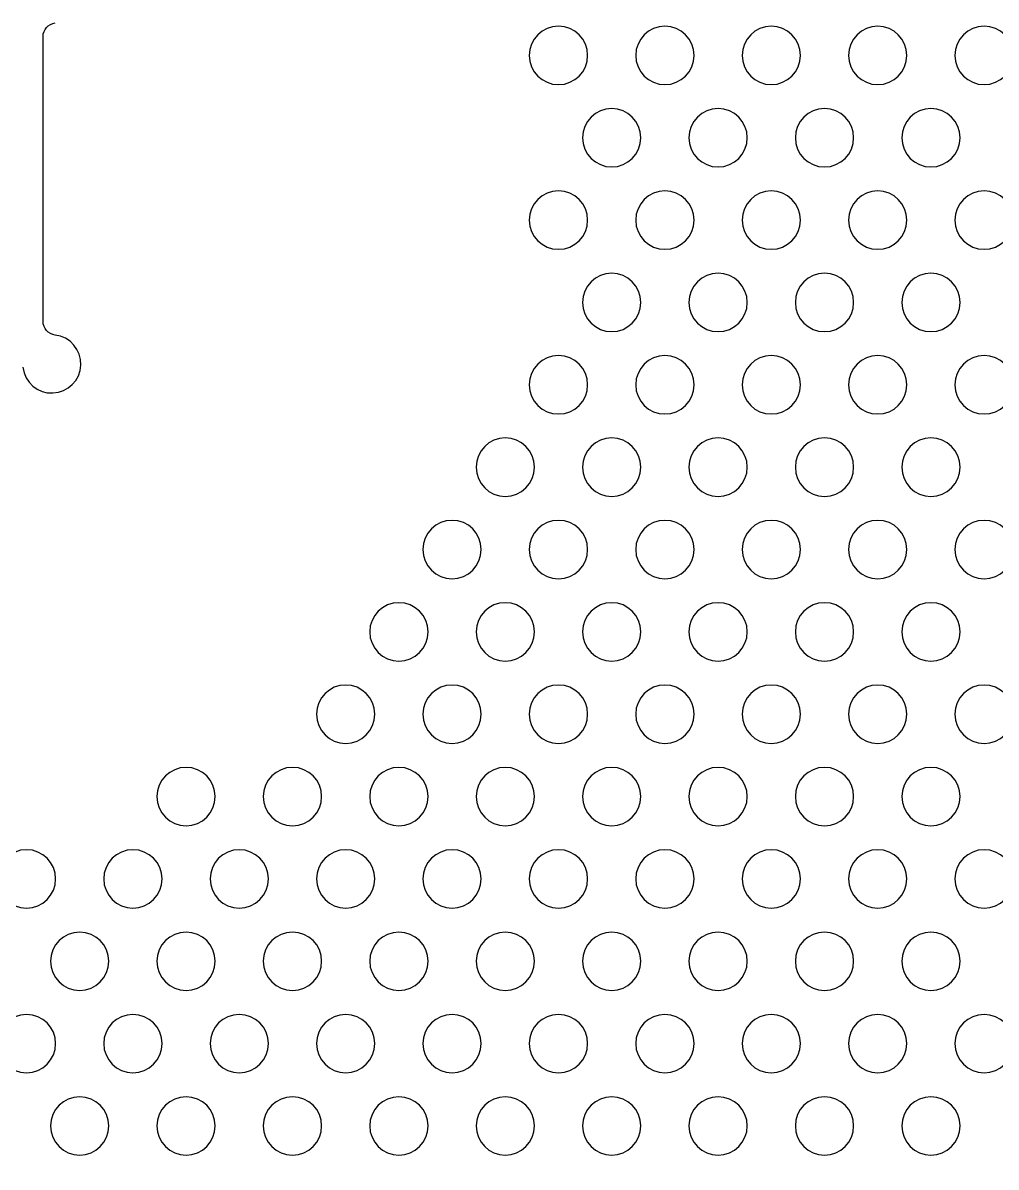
# Model space of a CAD drawing. Header units: millimetres. Extents: x 2717 to 2965, y -3 to 245.
# Drawn here: x 2850.6 to 2907.5, y 63.3 to 130.2 of the extents above; entities that cross this region are included whole.
import ezdxf

# ---------------------------------------------------------------- set-up
doc = ezdxf.new("R2010")
doc.units = ezdxf.units.MM
doc.layers.add('Livello 04', color=1, linetype='Continuous', true_color=0xff0000)
doc.layers.add('Predefinito', color=18, linetype='Continuous', true_color=0x000000)

msp = doc.modelspace()

# ---------------------------------------------------------------- linework, layer by layer
at = {"layer": 'Livello 04'}
msp.add_line((2851.768, 112.715), (2851.768, 129.363), dxfattribs=at)
msp.add_circle((2841.468, 121.039), 124, dxfattribs=at)
at = {"layer": 'Livello 04', "extrusion": (0, 0, -1)}
for centre, start, end in [((-2852.568, 129.363), 0, 83.27193), ((-2852.568, 112.715), 276.72807, 360)]:
    msp.add_arc(centre, 0.8, start, end, dxfattribs=at)
at = {"layer": 'Livello 04'}
msp.add_arc((2852.275, 110.232), 1.7, 186.72807, 83.27193, dxfattribs=at)
at = {"layer": 'Predefinito', "color": 18, "true_color": 0x000000}
for points in [[(2881.895, 129.96), (2880.954, 129.96), (2880.19, 129.197), (2880.19, 128.256)], [(2883.599, 128.256), (2883.599, 129.197), (2882.836, 129.96), (2881.895, 129.96)], [(2888.114, 129.96), (2887.173, 129.96), (2886.41, 129.197), (2886.41, 128.256)], [(2889.819, 128.256), (2889.819, 129.197), (2889.056, 129.96), (2888.114, 129.96)], [(2894.334, 129.96), (2893.392, 129.96), (2892.629, 129.197), (2892.629, 128.256)], [(2896.038, 128.256), (2896.038, 129.197), (2895.275, 129.96), (2894.334, 129.96)], [(2900.553, 129.96), (2899.612, 129.96), (2898.849, 129.197), (2898.849, 128.256)], [(2902.258, 128.256), (2902.258, 129.197), (2901.495, 129.96), (2900.553, 129.96)], [(2906.773, 129.96), (2905.831, 129.96), (2905.068, 129.197), (2905.068, 128.256)], [(2908.477, 128.256), (2908.477, 129.197), (2907.714, 129.96), (2906.773, 129.96)], [(2880.19, 128.256), (2880.19, 127.314), (2880.954, 126.551), (2881.895, 126.551)], [(2881.895, 126.551), (2882.836, 126.551), (2883.599, 127.314), (2883.599, 128.256)], [(2886.41, 128.256), (2886.41, 127.314), (2887.173, 126.551), (2888.114, 126.551)], [(2888.114, 126.551), (2889.056, 126.551), (2889.819, 127.314), (2889.819, 128.256)], [(2892.629, 128.256), (2892.629, 127.314), (2893.392, 126.551), (2894.334, 126.551)], [(2894.334, 126.551), (2895.275, 126.551), (2896.038, 127.314), (2896.038, 128.256)], [(2898.849, 128.256), (2898.849, 127.314), (2899.612, 126.551), (2900.553, 126.551)], [(2900.553, 126.551), (2901.495, 126.551), (2902.258, 127.314), (2902.258, 128.256)], [(2905.068, 128.256), (2905.068, 127.314), (2905.831, 126.551), (2906.773, 126.551)], [(2906.773, 126.551), (2907.714, 126.551), (2908.477, 127.314), (2908.477, 128.256)], [(2885.005, 125.149), (2884.063, 125.149), (2883.3, 124.386), (2883.3, 123.445)], [(2886.709, 123.445), (2886.709, 124.386), (2885.946, 125.149), (2885.005, 125.149)], [(2891.224, 125.149), (2890.283, 125.149), (2889.52, 124.386), (2889.52, 123.445)], [(2892.929, 123.445), (2892.929, 124.386), (2892.165, 125.149), (2891.224, 125.149)], [(2897.444, 125.149), (2896.502, 125.149), (2895.739, 124.386), (2895.739, 123.445)], [(2899.148, 123.445), (2899.148, 124.386), (2898.385, 125.149), (2897.444, 125.149)], [(2903.663, 125.149), (2902.722, 125.149), (2901.959, 124.386), (2901.959, 123.445)], [(2905.368, 123.445), (2905.368, 124.386), (2904.604, 125.149), (2903.663, 125.149)], [(2883.3, 123.445), (2883.3, 122.503), (2884.063, 121.74), (2885.005, 121.74)], [(2885.005, 121.74), (2885.946, 121.74), (2886.709, 122.503), (2886.709, 123.445)], [(2889.52, 123.445), (2889.52, 122.503), (2890.283, 121.74), (2891.224, 121.74)], [(2891.224, 121.74), (2892.165, 121.74), (2892.929, 122.503), (2892.929, 123.445)], [(2895.739, 123.445), (2895.739, 122.503), (2896.502, 121.74), (2897.444, 121.74)], [(2897.444, 121.74), (2898.385, 121.74), (2899.148, 122.503), (2899.148, 123.445)], [(2901.959, 123.445), (2901.959, 122.503), (2902.722, 121.74), (2903.663, 121.74)], [(2903.663, 121.74), (2904.604, 121.74), (2905.368, 122.503), (2905.368, 123.445)], [(2881.895, 120.338), (2880.954, 120.338), (2880.19, 119.575), (2880.19, 118.633)], [(2883.599, 118.633), (2883.599, 119.575), (2882.836, 120.338), (2881.895, 120.338)], [(2888.114, 120.338), (2887.173, 120.338), (2886.41, 119.575), (2886.41, 118.633)], [(2889.819, 118.633), (2889.819, 119.575), (2889.056, 120.338), (2888.114, 120.338)], [(2894.334, 120.338), (2893.392, 120.338), (2892.629, 119.575), (2892.629, 118.633)], [(2896.038, 118.633), (2896.038, 119.575), (2895.275, 120.338), (2894.334, 120.338)], [(2900.553, 120.338), (2899.612, 120.338), (2898.849, 119.575), (2898.849, 118.633)], [(2902.258, 118.633), (2902.258, 119.575), (2901.495, 120.338), (2900.553, 120.338)], [(2906.773, 120.338), (2905.831, 120.338), (2905.068, 119.575), (2905.068, 118.633)], [(2908.477, 118.633), (2908.477, 119.575), (2907.714, 120.338), (2906.773, 120.338)], [(2880.19, 118.633), (2880.19, 117.692), (2880.954, 116.929), (2881.895, 116.929)], [(2881.895, 116.929), (2882.836, 116.929), (2883.599, 117.692), (2883.599, 118.633)], [(2886.41, 118.633), (2886.41, 117.692), (2887.173, 116.929), (2888.114, 116.929)], [(2888.114, 116.929), (2889.056, 116.929), (2889.819, 117.692), (2889.819, 118.633)], [(2892.629, 118.633), (2892.629, 117.692), (2893.392, 116.929), (2894.334, 116.929)], [(2894.334, 116.929), (2895.275, 116.929), (2896.038, 117.692), (2896.038, 118.633)], [(2898.849, 118.633), (2898.849, 117.692), (2899.612, 116.929), (2900.553, 116.929)], [(2900.553, 116.929), (2901.495, 116.929), (2902.258, 117.692), (2902.258, 118.633)], [(2905.068, 118.633), (2905.068, 117.692), (2905.831, 116.929), (2906.773, 116.929)], [(2906.773, 116.929), (2907.714, 116.929), (2908.477, 117.692), (2908.477, 118.633)], [(2885.005, 115.526), (2884.063, 115.526), (2883.3, 114.764), (2883.3, 113.822)], [(2886.709, 113.822), (2886.709, 114.764), (2885.946, 115.526), (2885.005, 115.526)], [(2891.224, 115.526), (2890.283, 115.526), (2889.52, 114.764), (2889.52, 113.822)], [(2892.929, 113.822), (2892.929, 114.764), (2892.165, 115.526), (2891.224, 115.526)], [(2897.444, 115.526), (2896.502, 115.526), (2895.739, 114.764), (2895.739, 113.822)], [(2899.148, 113.822), (2899.148, 114.764), (2898.385, 115.526), (2897.444, 115.526)], [(2903.663, 115.526), (2902.722, 115.526), (2901.959, 114.764), (2901.959, 113.822)], [(2905.368, 113.822), (2905.368, 114.764), (2904.604, 115.526), (2903.663, 115.526)], [(2883.3, 113.822), (2883.3, 112.881), (2884.063, 112.118), (2885.005, 112.118)], [(2885.005, 112.118), (2885.946, 112.118), (2886.709, 112.881), (2886.709, 113.822)], [(2889.52, 113.822), (2889.52, 112.881), (2890.283, 112.118), (2891.224, 112.118)], [(2891.224, 112.118), (2892.165, 112.118), (2892.929, 112.881), (2892.929, 113.822)], [(2895.739, 113.822), (2895.739, 112.881), (2896.502, 112.118), (2897.444, 112.118)], [(2897.444, 112.118), (2898.385, 112.118), (2899.148, 112.881), (2899.148, 113.822)], [(2901.959, 113.822), (2901.959, 112.881), (2902.722, 112.118), (2903.663, 112.118)], [(2903.663, 112.118), (2904.604, 112.118), (2905.368, 112.881), (2905.368, 113.822)], [(2881.895, 110.715), (2880.954, 110.715), (2880.19, 109.952), (2880.19, 109.011)], [(2883.599, 109.011), (2883.599, 109.952), (2882.836, 110.715), (2881.895, 110.715)], [(2888.114, 110.715), (2887.173, 110.715), (2886.41, 109.952), (2886.41, 109.011)], [(2889.819, 109.011), (2889.819, 109.952), (2889.056, 110.715), (2888.114, 110.715)], [(2894.334, 110.715), (2893.392, 110.715), (2892.629, 109.952), (2892.629, 109.011)], [(2896.038, 109.011), (2896.038, 109.952), (2895.275, 110.715), (2894.334, 110.715)], [(2900.553, 110.715), (2899.612, 110.715), (2898.849, 109.952), (2898.849, 109.011)], [(2902.258, 109.011), (2902.258, 109.952), (2901.495, 110.715), (2900.553, 110.715)], [(2906.773, 110.715), (2905.831, 110.715), (2905.068, 109.952), (2905.068, 109.011)], [(2908.477, 109.011), (2908.477, 109.952), (2907.714, 110.715), (2906.773, 110.715)], [(2880.19, 109.011), (2880.19, 108.069), (2880.954, 107.306), (2881.895, 107.306)], [(2881.895, 107.306), (2882.836, 107.306), (2883.599, 108.069), (2883.599, 109.011)], [(2886.41, 109.011), (2886.41, 108.069), (2887.173, 107.306), (2888.114, 107.306)], [(2888.114, 107.306), (2889.056, 107.306), (2889.819, 108.069), (2889.819, 109.011)], [(2892.629, 109.011), (2892.629, 108.069), (2893.392, 107.306), (2894.334, 107.306)], [(2894.334, 107.306), (2895.275, 107.306), (2896.038, 108.069), (2896.038, 109.011)], [(2898.849, 109.011), (2898.849, 108.069), (2899.612, 107.306), (2900.553, 107.306)], [(2900.553, 107.306), (2901.495, 107.306), (2902.258, 108.069), (2902.258, 109.011)], [(2905.068, 109.011), (2905.068, 108.069), (2905.831, 107.306), (2906.773, 107.306)], [(2906.773, 107.306), (2907.714, 107.306), (2908.477, 108.069), (2908.477, 109.011)], [(2878.785, 105.904), (2877.844, 105.904), (2877.08, 105.141), (2877.08, 104.199)], [(2880.49, 104.199), (2880.49, 105.141), (2879.726, 105.904), (2878.785, 105.904)], [(2885.005, 105.904), (2884.063, 105.904), (2883.3, 105.141), (2883.3, 104.199)], [(2886.709, 104.199), (2886.709, 105.141), (2885.946, 105.904), (2885.005, 105.904)], [(2891.224, 105.904), (2890.283, 105.904), (2889.52, 105.141), (2889.52, 104.199)], [(2892.929, 104.199), (2892.929, 105.141), (2892.165, 105.904), (2891.224, 105.904)], [(2897.444, 105.904), (2896.502, 105.904), (2895.739, 105.141), (2895.739, 104.199)], [(2899.148, 104.199), (2899.148, 105.141), (2898.385, 105.904), (2897.444, 105.904)], [(2903.663, 105.904), (2902.722, 105.904), (2901.959, 105.141), (2901.959, 104.199)], [(2905.368, 104.199), (2905.368, 105.141), (2904.604, 105.904), (2903.663, 105.904)], [(2877.08, 104.199), (2877.08, 103.258), (2877.844, 102.495), (2878.785, 102.495)], [(2878.785, 102.495), (2879.726, 102.495), (2880.49, 103.258), (2880.49, 104.199)], [(2883.3, 104.199), (2883.3, 103.258), (2884.063, 102.495), (2885.005, 102.495)], [(2885.005, 102.495), (2885.946, 102.495), (2886.709, 103.258), (2886.709, 104.199)], [(2889.52, 104.199), (2889.52, 103.258), (2890.283, 102.495), (2891.224, 102.495)], [(2891.224, 102.495), (2892.165, 102.495), (2892.929, 103.258), (2892.929, 104.199)], [(2895.739, 104.199), (2895.739, 103.258), (2896.502, 102.495), (2897.444, 102.495)], [(2897.444, 102.495), (2898.385, 102.495), (2899.148, 103.258), (2899.148, 104.199)], [(2901.959, 104.199), (2901.959, 103.258), (2902.722, 102.495), (2903.663, 102.495)], [(2903.663, 102.495), (2904.604, 102.495), (2905.368, 103.258), (2905.368, 104.199)], [(2875.675, 101.093), (2874.734, 101.093), (2873.971, 100.329), (2873.971, 99.388)], [(2877.38, 99.388), (2877.38, 100.329), (2876.617, 101.093), (2875.675, 101.093)], [(2881.895, 101.093), (2880.954, 101.093), (2880.19, 100.329), (2880.19, 99.388)], [(2883.599, 99.388), (2883.599, 100.329), (2882.836, 101.093), (2881.895, 101.093)], [(2888.114, 101.093), (2887.173, 101.093), (2886.41, 100.329), (2886.41, 99.388)], [(2889.819, 99.388), (2889.819, 100.329), (2889.056, 101.093), (2888.114, 101.093)], [(2894.334, 101.093), (2893.392, 101.093), (2892.629, 100.329), (2892.629, 99.388)], [(2896.038, 99.388), (2896.038, 100.329), (2895.275, 101.093), (2894.334, 101.093)], [(2900.553, 101.093), (2899.612, 101.093), (2898.849, 100.329), (2898.849, 99.388)], [(2902.258, 99.388), (2902.258, 100.329), (2901.495, 101.093), (2900.553, 101.093)], [(2906.773, 101.093), (2905.831, 101.093), (2905.068, 100.329), (2905.068, 99.388)], [(2908.477, 99.388), (2908.477, 100.329), (2907.714, 101.093), (2906.773, 101.093)], [(2873.971, 99.388), (2873.971, 98.446), (2874.734, 97.684), (2875.675, 97.684)], [(2875.675, 97.684), (2876.617, 97.684), (2877.38, 98.446), (2877.38, 99.388)], [(2880.19, 99.388), (2880.19, 98.446), (2880.954, 97.684), (2881.895, 97.684)], [(2881.895, 97.684), (2882.836, 97.684), (2883.599, 98.446), (2883.599, 99.388)], [(2886.41, 99.388), (2886.41, 98.446), (2887.173, 97.684), (2888.114, 97.684)], [(2888.114, 97.684), (2889.056, 97.684), (2889.819, 98.446), (2889.819, 99.388)], [(2892.629, 99.388), (2892.629, 98.446), (2893.392, 97.684), (2894.334, 97.684)], [(2894.334, 97.684), (2895.275, 97.684), (2896.038, 98.446), (2896.038, 99.388)], [(2898.849, 99.388), (2898.849, 98.446), (2899.612, 97.684), (2900.553, 97.684)], [(2900.553, 97.684), (2901.495, 97.684), (2902.258, 98.446), (2902.258, 99.388)], [(2905.068, 99.388), (2905.068, 98.446), (2905.831, 97.684), (2906.773, 97.684)], [(2906.773, 97.684), (2907.714, 97.684), (2908.477, 98.446), (2908.477, 99.388)], [(2872.566, 96.281), (2871.624, 96.281), (2870.861, 95.518), (2870.861, 94.577)], [(2874.27, 94.577), (2874.27, 95.518), (2873.507, 96.281), (2872.566, 96.281)], [(2878.785, 96.281), (2877.844, 96.281), (2877.08, 95.518), (2877.08, 94.577)], [(2880.49, 94.577), (2880.49, 95.518), (2879.726, 96.281), (2878.785, 96.281)], [(2885.005, 96.281), (2884.063, 96.281), (2883.3, 95.518), (2883.3, 94.577)], [(2886.709, 94.577), (2886.709, 95.518), (2885.946, 96.281), (2885.005, 96.281)], [(2891.224, 96.281), (2890.283, 96.281), (2889.52, 95.518), (2889.52, 94.577)], [(2892.929, 94.577), (2892.929, 95.518), (2892.165, 96.281), (2891.224, 96.281)], [(2897.444, 96.281), (2896.502, 96.281), (2895.739, 95.518), (2895.739, 94.577)], [(2899.148, 94.577), (2899.148, 95.518), (2898.385, 96.281), (2897.444, 96.281)], [(2903.663, 96.281), (2902.722, 96.281), (2901.959, 95.518), (2901.959, 94.577)], [(2905.368, 94.577), (2905.368, 95.518), (2904.604, 96.281), (2903.663, 96.281)], [(2870.861, 94.577), (2870.861, 93.635), (2871.624, 92.872), (2872.566, 92.872)], [(2872.566, 92.872), (2873.507, 92.872), (2874.27, 93.635), (2874.27, 94.577)], [(2877.08, 94.577), (2877.08, 93.635), (2877.844, 92.872), (2878.785, 92.872)], [(2878.785, 92.872), (2879.726, 92.872), (2880.49, 93.635), (2880.49, 94.577)], [(2883.3, 94.577), (2883.3, 93.635), (2884.063, 92.872), (2885.005, 92.872)], [(2885.005, 92.872), (2885.946, 92.872), (2886.709, 93.635), (2886.709, 94.577)], [(2889.52, 94.577), (2889.52, 93.635), (2890.283, 92.872), (2891.224, 92.872)], [(2891.224, 92.872), (2892.165, 92.872), (2892.929, 93.635), (2892.929, 94.577)], [(2895.739, 94.577), (2895.739, 93.635), (2896.502, 92.872), (2897.444, 92.872)], [(2897.444, 92.872), (2898.385, 92.872), (2899.148, 93.635), (2899.148, 94.577)], [(2901.959, 94.577), (2901.959, 93.635), (2902.722, 92.872), (2903.663, 92.872)], [(2903.663, 92.872), (2904.604, 92.872), (2905.368, 93.635), (2905.368, 94.577)], [(2869.456, 91.47), (2868.514, 91.47), (2867.751, 90.707), (2867.751, 89.765)], [(2871.16, 89.765), (2871.16, 90.707), (2870.397, 91.47), (2869.456, 91.47)], [(2875.675, 91.47), (2874.734, 91.47), (2873.971, 90.707), (2873.971, 89.765)], [(2877.38, 89.765), (2877.38, 90.707), (2876.617, 91.47), (2875.675, 91.47)], [(2881.895, 91.47), (2880.954, 91.47), (2880.19, 90.707), (2880.19, 89.765)], [(2883.599, 89.765), (2883.599, 90.707), (2882.836, 91.47), (2881.895, 91.47)], [(2888.114, 91.47), (2887.173, 91.47), (2886.41, 90.707), (2886.41, 89.765)], [(2889.819, 89.765), (2889.819, 90.707), (2889.056, 91.47), (2888.114, 91.47)], [(2894.334, 91.47), (2893.392, 91.47), (2892.629, 90.707), (2892.629, 89.765)], [(2896.038, 89.765), (2896.038, 90.707), (2895.275, 91.47), (2894.334, 91.47)], [(2900.553, 91.47), (2899.612, 91.47), (2898.849, 90.707), (2898.849, 89.765)], [(2902.258, 89.765), (2902.258, 90.707), (2901.495, 91.47), (2900.553, 91.47)], [(2906.773, 91.47), (2905.831, 91.47), (2905.068, 90.707), (2905.068, 89.765)], [(2908.477, 89.765), (2908.477, 90.707), (2907.714, 91.47), (2906.773, 91.47)], [(2867.751, 89.765), (2867.751, 88.824), (2868.514, 88.061), (2869.456, 88.061)], [(2869.456, 88.061), (2870.397, 88.061), (2871.16, 88.824), (2871.16, 89.765)], [(2873.971, 89.765), (2873.971, 88.824), (2874.734, 88.061), (2875.675, 88.061)], [(2875.675, 88.061), (2876.617, 88.061), (2877.38, 88.824), (2877.38, 89.765)], [(2880.19, 89.765), (2880.19, 88.824), (2880.954, 88.061), (2881.895, 88.061)], [(2881.895, 88.061), (2882.836, 88.061), (2883.599, 88.824), (2883.599, 89.765)], [(2886.41, 89.765), (2886.41, 88.824), (2887.173, 88.061), (2888.114, 88.061)], [(2888.114, 88.061), (2889.056, 88.061), (2889.819, 88.824), (2889.819, 89.765)], [(2892.629, 89.765), (2892.629, 88.824), (2893.392, 88.061), (2894.334, 88.061)], [(2894.334, 88.061), (2895.275, 88.061), (2896.038, 88.824), (2896.038, 89.765)], [(2898.849, 89.765), (2898.849, 88.824), (2899.612, 88.061), (2900.553, 88.061)], [(2900.553, 88.061), (2901.495, 88.061), (2902.258, 88.824), (2902.258, 89.765)], [(2905.068, 89.765), (2905.068, 88.824), (2905.831, 88.061), (2906.773, 88.061)], [(2906.773, 88.061), (2907.714, 88.061), (2908.477, 88.824), (2908.477, 89.765)], [(2860.127, 86.659), (2859.185, 86.659), (2858.422, 85.895), (2858.422, 84.954)], [(2861.831, 84.954), (2861.831, 85.895), (2861.068, 86.659), (2860.127, 86.659)], [(2866.346, 86.659), (2865.405, 86.659), (2864.642, 85.895), (2864.642, 84.954)], [(2868.051, 84.954), (2868.051, 85.895), (2867.287, 86.659), (2866.346, 86.659)], [(2872.566, 86.659), (2871.624, 86.659), (2870.861, 85.895), (2870.861, 84.954)], [(2874.27, 84.954), (2874.27, 85.895), (2873.507, 86.659), (2872.566, 86.659)], [(2878.785, 86.659), (2877.844, 86.659), (2877.08, 85.895), (2877.08, 84.954)], [(2880.49, 84.954), (2880.49, 85.895), (2879.726, 86.659), (2878.785, 86.659)], [(2885.005, 86.659), (2884.063, 86.659), (2883.3, 85.895), (2883.3, 84.954)], [(2886.709, 84.954), (2886.709, 85.895), (2885.946, 86.659), (2885.005, 86.659)], [(2891.224, 86.659), (2890.283, 86.659), (2889.52, 85.895), (2889.52, 84.954)], [(2892.929, 84.954), (2892.929, 85.895), (2892.165, 86.659), (2891.224, 86.659)], [(2897.444, 86.659), (2896.502, 86.659), (2895.739, 85.895), (2895.739, 84.954)], [(2899.148, 84.954), (2899.148, 85.895), (2898.385, 86.659), (2897.444, 86.659)], [(2903.663, 86.659), (2902.722, 86.659), (2901.959, 85.895), (2901.959, 84.954)], [(2905.368, 84.954), (2905.368, 85.895), (2904.604, 86.659), (2903.663, 86.659)], [(2858.422, 84.954), (2858.422, 84.012), (2859.185, 83.25), (2860.127, 83.25)], [(2860.127, 83.25), (2861.068, 83.25), (2861.831, 84.012), (2861.831, 84.954)], [(2864.642, 84.954), (2864.642, 84.012), (2865.405, 83.25), (2866.346, 83.25)], [(2866.346, 83.25), (2867.287, 83.25), (2868.051, 84.012), (2868.051, 84.954)], [(2870.861, 84.954), (2870.861, 84.012), (2871.624, 83.25), (2872.566, 83.25)], [(2872.566, 83.25), (2873.507, 83.25), (2874.27, 84.012), (2874.27, 84.954)], [(2877.08, 84.954), (2877.08, 84.012), (2877.844, 83.25), (2878.785, 83.25)], [(2878.785, 83.25), (2879.726, 83.25), (2880.49, 84.012), (2880.49, 84.954)], [(2883.3, 84.954), (2883.3, 84.012), (2884.063, 83.25), (2885.005, 83.25)], [(2885.005, 83.25), (2885.946, 83.25), (2886.709, 84.012), (2886.709, 84.954)], [(2889.52, 84.954), (2889.52, 84.012), (2890.283, 83.25), (2891.224, 83.25)], [(2891.224, 83.25), (2892.165, 83.25), (2892.929, 84.012), (2892.929, 84.954)], [(2895.739, 84.954), (2895.739, 84.012), (2896.502, 83.25), (2897.444, 83.25)], [(2897.444, 83.25), (2898.385, 83.25), (2899.148, 84.012), (2899.148, 84.954)], [(2901.959, 84.954), (2901.959, 84.012), (2902.722, 83.25), (2903.663, 83.25)], [(2903.663, 83.25), (2904.604, 83.25), (2905.368, 84.012), (2905.368, 84.954)], [(2850.797, 81.847), (2849.856, 81.847), (2849.093, 81.084), (2849.093, 80.143)], [(2852.502, 80.143), (2852.502, 81.084), (2851.739, 81.847), (2850.797, 81.847)], [(2857.017, 81.847), (2856.075, 81.847), (2855.312, 81.084), (2855.312, 80.143)], [(2858.721, 80.143), (2858.721, 81.084), (2857.958, 81.847), (2857.017, 81.847)], [(2863.236, 81.847), (2862.295, 81.847), (2861.532, 81.084), (2861.532, 80.143)], [(2864.941, 80.143), (2864.941, 81.084), (2864.178, 81.847), (2863.236, 81.847)], [(2869.456, 81.847), (2868.514, 81.847), (2867.751, 81.084), (2867.751, 80.143)], [(2871.16, 80.143), (2871.16, 81.084), (2870.397, 81.847), (2869.456, 81.847)], [(2875.675, 81.847), (2874.734, 81.847), (2873.971, 81.084), (2873.971, 80.143)], [(2877.38, 80.143), (2877.38, 81.084), (2876.617, 81.847), (2875.675, 81.847)], [(2881.895, 81.847), (2880.954, 81.847), (2880.19, 81.084), (2880.19, 80.143)], [(2883.599, 80.143), (2883.599, 81.084), (2882.836, 81.847), (2881.895, 81.847)], [(2888.114, 81.847), (2887.173, 81.847), (2886.41, 81.084), (2886.41, 80.143)], [(2889.819, 80.143), (2889.819, 81.084), (2889.056, 81.847), (2888.114, 81.847)], [(2894.334, 81.847), (2893.392, 81.847), (2892.629, 81.084), (2892.629, 80.143)], [(2896.038, 80.143), (2896.038, 81.084), (2895.275, 81.847), (2894.334, 81.847)], [(2900.553, 81.847), (2899.612, 81.847), (2898.849, 81.084), (2898.849, 80.143)], [(2902.258, 80.143), (2902.258, 81.084), (2901.495, 81.847), (2900.553, 81.847)], [(2906.773, 81.847), (2905.831, 81.847), (2905.068, 81.084), (2905.068, 80.143)], [(2908.477, 80.143), (2908.477, 81.084), (2907.714, 81.847), (2906.773, 81.847)], [(2849.093, 80.143), (2849.093, 79.202), (2849.856, 78.438), (2850.797, 78.438)], [(2850.797, 78.438), (2851.739, 78.438), (2852.502, 79.202), (2852.502, 80.143)], [(2855.312, 80.143), (2855.312, 79.202), (2856.075, 78.438), (2857.017, 78.438)], [(2857.017, 78.438), (2857.958, 78.438), (2858.721, 79.202), (2858.721, 80.143)], [(2861.532, 80.143), (2861.532, 79.202), (2862.295, 78.438), (2863.236, 78.438)], [(2863.236, 78.438), (2864.178, 78.438), (2864.941, 79.202), (2864.941, 80.143)], [(2867.751, 80.143), (2867.751, 79.202), (2868.514, 78.438), (2869.456, 78.438)], [(2869.456, 78.438), (2870.397, 78.438), (2871.16, 79.202), (2871.16, 80.143)], [(2873.971, 80.143), (2873.971, 79.202), (2874.734, 78.438), (2875.675, 78.438)], [(2875.675, 78.438), (2876.617, 78.438), (2877.38, 79.202), (2877.38, 80.143)], [(2880.19, 80.143), (2880.19, 79.202), (2880.954, 78.438), (2881.895, 78.438)], [(2881.895, 78.438), (2882.836, 78.438), (2883.599, 79.202), (2883.599, 80.143)], [(2886.41, 80.143), (2886.41, 79.202), (2887.173, 78.438), (2888.114, 78.438)], [(2888.114, 78.438), (2889.056, 78.438), (2889.819, 79.202), (2889.819, 80.143)], [(2892.629, 80.143), (2892.629, 79.202), (2893.392, 78.438), (2894.334, 78.438)], [(2894.334, 78.438), (2895.275, 78.438), (2896.038, 79.202), (2896.038, 80.143)], [(2898.849, 80.143), (2898.849, 79.202), (2899.612, 78.438), (2900.553, 78.438)], [(2900.553, 78.438), (2901.495, 78.438), (2902.258, 79.202), (2902.258, 80.143)], [(2905.068, 80.143), (2905.068, 79.202), (2905.831, 78.438), (2906.773, 78.438)], [(2906.773, 78.438), (2907.714, 78.438), (2908.477, 79.202), (2908.477, 80.143)], [(2853.907, 77.036), (2852.966, 77.036), (2852.203, 76.273), (2852.203, 75.331)], [(2855.612, 75.331), (2855.612, 76.273), (2854.848, 77.036), (2853.907, 77.036)], [(2860.127, 77.036), (2859.185, 77.036), (2858.422, 76.273), (2858.422, 75.331)], [(2861.831, 75.331), (2861.831, 76.273), (2861.068, 77.036), (2860.127, 77.036)], [(2866.346, 77.036), (2865.405, 77.036), (2864.642, 76.273), (2864.642, 75.331)], [(2868.051, 75.331), (2868.051, 76.273), (2867.287, 77.036), (2866.346, 77.036)], [(2872.566, 77.036), (2871.624, 77.036), (2870.861, 76.273), (2870.861, 75.331)], [(2874.27, 75.331), (2874.27, 76.273), (2873.507, 77.036), (2872.566, 77.036)], [(2878.785, 77.036), (2877.844, 77.036), (2877.08, 76.273), (2877.08, 75.331)], [(2880.49, 75.331), (2880.49, 76.273), (2879.726, 77.036), (2878.785, 77.036)], [(2885.005, 77.036), (2884.063, 77.036), (2883.3, 76.273), (2883.3, 75.331)], [(2886.709, 75.331), (2886.709, 76.273), (2885.946, 77.036), (2885.005, 77.036)], [(2891.224, 77.036), (2890.283, 77.036), (2889.52, 76.273), (2889.52, 75.331)], [(2892.929, 75.331), (2892.929, 76.273), (2892.165, 77.036), (2891.224, 77.036)], [(2897.444, 77.036), (2896.502, 77.036), (2895.739, 76.273), (2895.739, 75.331)], [(2899.148, 75.331), (2899.148, 76.273), (2898.385, 77.036), (2897.444, 77.036)], [(2903.663, 77.036), (2902.722, 77.036), (2901.959, 76.273), (2901.959, 75.331)], [(2905.368, 75.331), (2905.368, 76.273), (2904.604, 77.036), (2903.663, 77.036)], [(2852.203, 75.331), (2852.203, 74.39), (2852.966, 73.627), (2853.907, 73.627)], [(2853.907, 73.627), (2854.848, 73.627), (2855.612, 74.39), (2855.612, 75.331)], [(2858.422, 75.331), (2858.422, 74.39), (2859.185, 73.627), (2860.127, 73.627)], [(2860.127, 73.627), (2861.068, 73.627), (2861.831, 74.39), (2861.831, 75.331)], [(2864.642, 75.331), (2864.642, 74.39), (2865.405, 73.627), (2866.346, 73.627)], [(2866.346, 73.627), (2867.287, 73.627), (2868.051, 74.39), (2868.051, 75.331)], [(2870.861, 75.331), (2870.861, 74.39), (2871.624, 73.627), (2872.566, 73.627)], [(2872.566, 73.627), (2873.507, 73.627), (2874.27, 74.39), (2874.27, 75.331)], [(2877.08, 75.331), (2877.08, 74.39), (2877.844, 73.627), (2878.785, 73.627)], [(2878.785, 73.627), (2879.726, 73.627), (2880.49, 74.39), (2880.49, 75.331)], [(2883.3, 75.331), (2883.3, 74.39), (2884.063, 73.627), (2885.005, 73.627)], [(2885.005, 73.627), (2885.946, 73.627), (2886.709, 74.39), (2886.709, 75.331)], [(2889.52, 75.331), (2889.52, 74.39), (2890.283, 73.627), (2891.224, 73.627)], [(2891.224, 73.627), (2892.165, 73.627), (2892.929, 74.39), (2892.929, 75.331)], [(2895.739, 75.331), (2895.739, 74.39), (2896.502, 73.627), (2897.444, 73.627)], [(2897.444, 73.627), (2898.385, 73.627), (2899.148, 74.39), (2899.148, 75.331)], [(2901.959, 75.331), (2901.959, 74.39), (2902.722, 73.627), (2903.663, 73.627)], [(2903.663, 73.627), (2904.604, 73.627), (2905.368, 74.39), (2905.368, 75.331)], [(2850.797, 72.225), (2849.856, 72.225), (2849.093, 71.461), (2849.093, 70.52)], [(2852.502, 70.52), (2852.502, 71.461), (2851.739, 72.225), (2850.797, 72.225)], [(2857.017, 72.225), (2856.075, 72.225), (2855.312, 71.461), (2855.312, 70.52)], [(2858.721, 70.52), (2858.721, 71.461), (2857.958, 72.225), (2857.017, 72.225)], [(2863.236, 72.225), (2862.295, 72.225), (2861.532, 71.461), (2861.532, 70.52)], [(2864.941, 70.52), (2864.941, 71.461), (2864.178, 72.225), (2863.236, 72.225)], [(2869.456, 72.225), (2868.514, 72.225), (2867.751, 71.461), (2867.751, 70.52)], [(2871.16, 70.52), (2871.16, 71.461), (2870.397, 72.225), (2869.456, 72.225)], [(2875.675, 72.225), (2874.734, 72.225), (2873.971, 71.461), (2873.971, 70.52)], [(2877.38, 70.52), (2877.38, 71.461), (2876.617, 72.225), (2875.675, 72.225)], [(2881.895, 72.225), (2880.954, 72.225), (2880.19, 71.461), (2880.19, 70.52)], [(2883.599, 70.52), (2883.599, 71.461), (2882.836, 72.225), (2881.895, 72.225)], [(2888.114, 72.225), (2887.173, 72.225), (2886.41, 71.461), (2886.41, 70.52)], [(2889.819, 70.52), (2889.819, 71.461), (2889.056, 72.225), (2888.114, 72.225)], [(2894.334, 72.225), (2893.392, 72.225), (2892.629, 71.461), (2892.629, 70.52)], [(2896.038, 70.52), (2896.038, 71.461), (2895.275, 72.225), (2894.334, 72.225)], [(2900.553, 72.225), (2899.612, 72.225), (2898.849, 71.461), (2898.849, 70.52)], [(2902.258, 70.52), (2902.258, 71.461), (2901.495, 72.225), (2900.553, 72.225)], [(2906.773, 72.225), (2905.831, 72.225), (2905.068, 71.461), (2905.068, 70.52)], [(2908.477, 70.52), (2908.477, 71.461), (2907.714, 72.225), (2906.773, 72.225)], [(2849.093, 70.52), (2849.093, 69.579), (2849.856, 68.816), (2850.797, 68.816)], [(2850.797, 68.816), (2851.739, 68.816), (2852.502, 69.579), (2852.502, 70.52)], [(2855.312, 70.52), (2855.312, 69.579), (2856.075, 68.816), (2857.017, 68.816)], [(2857.017, 68.816), (2857.958, 68.816), (2858.721, 69.579), (2858.721, 70.52)], [(2861.532, 70.52), (2861.532, 69.579), (2862.295, 68.816), (2863.236, 68.816)], [(2863.236, 68.816), (2864.178, 68.816), (2864.941, 69.579), (2864.941, 70.52)], [(2867.751, 70.52), (2867.751, 69.579), (2868.514, 68.816), (2869.456, 68.816)], [(2869.456, 68.816), (2870.397, 68.816), (2871.16, 69.579), (2871.16, 70.52)], [(2873.971, 70.52), (2873.971, 69.579), (2874.734, 68.816), (2875.675, 68.816)], [(2875.675, 68.816), (2876.617, 68.816), (2877.38, 69.579), (2877.38, 70.52)], [(2880.19, 70.52), (2880.19, 69.579), (2880.954, 68.816), (2881.895, 68.816)], [(2881.895, 68.816), (2882.836, 68.816), (2883.599, 69.579), (2883.599, 70.52)], [(2886.41, 70.52), (2886.41, 69.579), (2887.173, 68.816), (2888.114, 68.816)], [(2888.114, 68.816), (2889.056, 68.816), (2889.819, 69.579), (2889.819, 70.52)], [(2892.629, 70.52), (2892.629, 69.579), (2893.392, 68.816), (2894.334, 68.816)], [(2894.334, 68.816), (2895.275, 68.816), (2896.038, 69.579), (2896.038, 70.52)], [(2898.849, 70.52), (2898.849, 69.579), (2899.612, 68.816), (2900.553, 68.816)], [(2900.553, 68.816), (2901.495, 68.816), (2902.258, 69.579), (2902.258, 70.52)], [(2905.068, 70.52), (2905.068, 69.579), (2905.831, 68.816), (2906.773, 68.816)], [(2906.773, 68.816), (2907.714, 68.816), (2908.477, 69.579), (2908.477, 70.52)], [(2853.907, 67.413), (2852.966, 67.413), (2852.203, 66.65), (2852.203, 65.709)], [(2855.612, 65.709), (2855.612, 66.65), (2854.848, 67.413), (2853.907, 67.413)], [(2860.127, 67.413), (2859.185, 67.413), (2858.422, 66.65), (2858.422, 65.709)], [(2861.831, 65.709), (2861.831, 66.65), (2861.068, 67.413), (2860.127, 67.413)], [(2866.346, 67.413), (2865.405, 67.413), (2864.642, 66.65), (2864.642, 65.709)], [(2868.051, 65.709), (2868.051, 66.65), (2867.287, 67.413), (2866.346, 67.413)], [(2872.566, 67.413), (2871.624, 67.413), (2870.861, 66.65), (2870.861, 65.709)], [(2874.27, 65.709), (2874.27, 66.65), (2873.507, 67.413), (2872.566, 67.413)], [(2878.785, 67.413), (2877.844, 67.413), (2877.08, 66.65), (2877.08, 65.709)], [(2880.49, 65.709), (2880.49, 66.65), (2879.726, 67.413), (2878.785, 67.413)], [(2885.005, 67.413), (2884.063, 67.413), (2883.3, 66.65), (2883.3, 65.709)], [(2886.709, 65.709), (2886.709, 66.65), (2885.946, 67.413), (2885.005, 67.413)], [(2891.224, 67.413), (2890.283, 67.413), (2889.52, 66.65), (2889.52, 65.709)], [(2892.929, 65.709), (2892.929, 66.65), (2892.165, 67.413), (2891.224, 67.413)], [(2897.444, 67.413), (2896.502, 67.413), (2895.739, 66.65), (2895.739, 65.709)], [(2899.148, 65.709), (2899.148, 66.65), (2898.385, 67.413), (2897.444, 67.413)], [(2903.663, 67.413), (2902.722, 67.413), (2901.959, 66.65), (2901.959, 65.709)], [(2905.368, 65.709), (2905.368, 66.65), (2904.604, 67.413), (2903.663, 67.413)], [(2852.203, 65.709), (2852.203, 64.768), (2852.966, 64.004), (2853.907, 64.004)], [(2853.907, 64.004), (2854.848, 64.004), (2855.612, 64.768), (2855.612, 65.709)], [(2858.422, 65.709), (2858.422, 64.768), (2859.185, 64.004), (2860.127, 64.004)], [(2860.127, 64.004), (2861.068, 64.004), (2861.831, 64.768), (2861.831, 65.709)], [(2864.642, 65.709), (2864.642, 64.768), (2865.405, 64.004), (2866.346, 64.004)], [(2866.346, 64.004), (2867.287, 64.004), (2868.051, 64.768), (2868.051, 65.709)], [(2870.861, 65.709), (2870.861, 64.768), (2871.624, 64.004), (2872.566, 64.004)], [(2872.566, 64.004), (2873.507, 64.004), (2874.27, 64.768), (2874.27, 65.709)], [(2877.08, 65.709), (2877.08, 64.768), (2877.844, 64.004), (2878.785, 64.004)], [(2878.785, 64.004), (2879.726, 64.004), (2880.49, 64.768), (2880.49, 65.709)], [(2883.3, 65.709), (2883.3, 64.768), (2884.063, 64.004), (2885.005, 64.004)], [(2885.005, 64.004), (2885.946, 64.004), (2886.709, 64.768), (2886.709, 65.709)], [(2889.52, 65.709), (2889.52, 64.768), (2890.283, 64.004), (2891.224, 64.004)], [(2891.224, 64.004), (2892.165, 64.004), (2892.929, 64.768), (2892.929, 65.709)], [(2895.739, 65.709), (2895.739, 64.768), (2896.502, 64.004), (2897.444, 64.004)], [(2897.444, 64.004), (2898.385, 64.004), (2899.148, 64.768), (2899.148, 65.709)], [(2901.959, 65.709), (2901.959, 64.768), (2902.722, 64.004), (2903.663, 64.004)], [(2903.663, 64.004), (2904.604, 64.004), (2905.368, 64.768), (2905.368, 65.709)]]:
    msp.add_open_spline(points, degree=3, dxfattribs=at)

doc.saveas('drawing.dxf')
